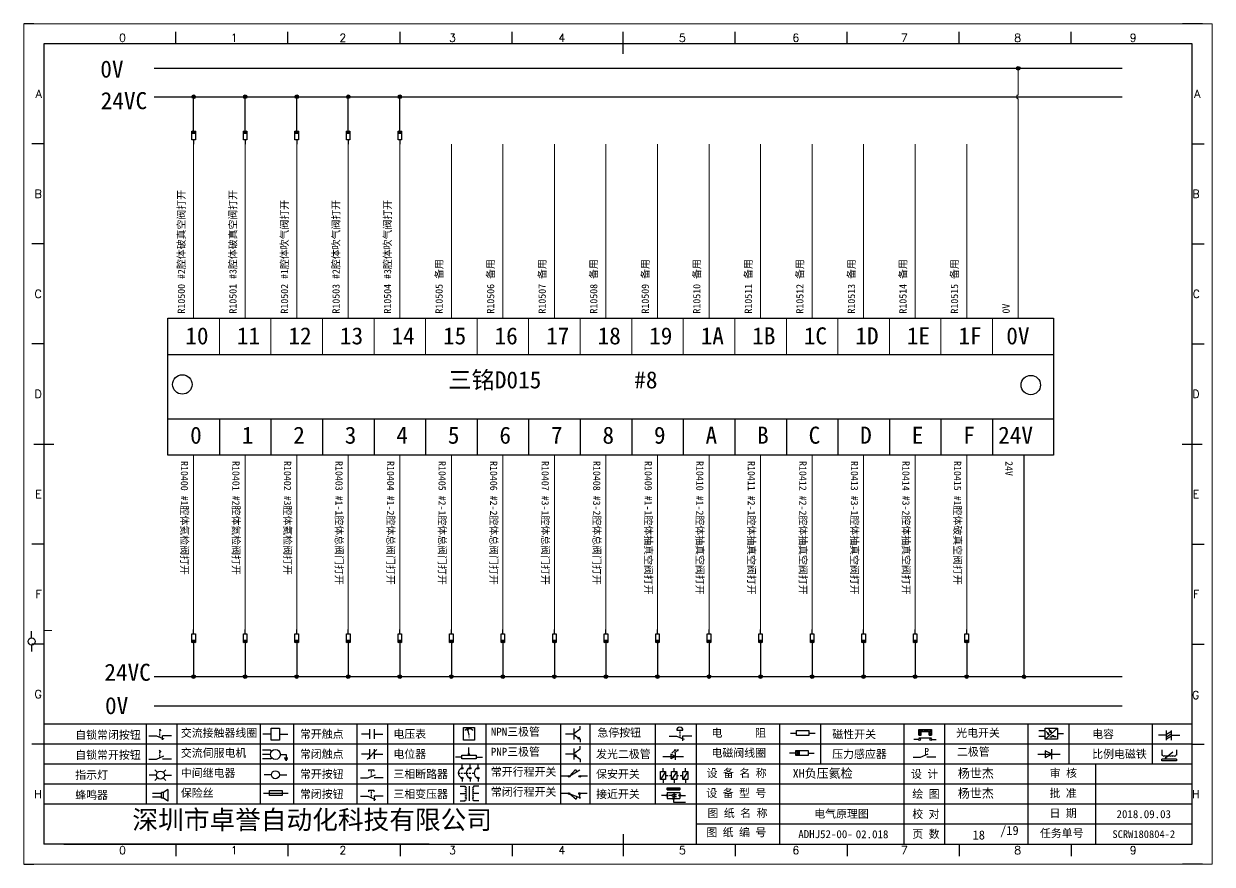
# Model space of a CAD drawing. Header units: millimetres. Extents: x 17734 to 28845, y 9358 to 11073.
# Drawn here: x 23709.2 to 24036.6, y 9420.4 to 9652 of the extents above; entities that cross this region are included whole.
import ezdxf
from ezdxf.enums import TextEntityAlignment as Align

# ---------------------------------------------------------------- set-up
doc = ezdxf.new("R2010")
doc.units = ezdxf.units.MM
doc.layers.add('AE_BOR', color=1, linetype='Continuous')
doc.styles.get("Standard").update_dxf_attribs({"font": ''})
doc.styles.add('WD', font='romans.shx', dxfattribs={"bigfont": 'gbcbig.shx'})
doc.styles.add('汉字', font='')
doc.styles.get('Standard').set_extended_font_data('SimSun')
doc.styles.get('汉字').set_extended_font_data('新宋体')

# ---------------------------------------------------------------- blocks, each defined once
blk = doc.blocks.new('磁性开关')
at = {"linetype": 'ByBlock'}
h = blk.add_hatch(dxfattribs=at)
h.set_pattern_fill('ANSI31', color=256, scale=0.1, style=0)
h.paths.add_polyline_path([(-1910.88, -776.69), (-1910.88, -775.29), (-1907.69, -775.29), (-1907.69, -776.69), (-1908.31, -776.69), (-1908.31, -775.79), (-1910.25, -775.79), (-1910.25, -776.69)])
for p, q in [((-1910.91, -777.81), (-1912.09, -777.81)), ((-1910.88, -776.69), (-1910.88, -775.29)), ((-1910.88, -775.29), (-1907.69, -775.29)), ((-1910.88, -776.69), (-1910.25, -776.69)), ((-1910.88, -777.39), (-1907.69, -777.39)), ((-1910.25, -776.69), (-1910.25, -775.79)), ((-1910.25, -775.79), (-1908.31, -775.79)), ((-1908.31, -776.69), (-1908.31, -775.79)), ((-1908.31, -776.69), (-1907.69, -776.69)), ((-1907.69, -775.29), (-1907.69, -776.69)), ((-1907.66, -777.81), (-1906.48, -777.81))]:
    blk.add_line(p, q, dxfattribs=at)
for centre in [(-1910.68, -777.81), (-1907.88, -777.81)]:
    blk.add_circle(centre, 0.225, dxfattribs=at)
blk = doc.blocks.new('*U8')
at = {"linetype": 'ByBlock'}
for p, q in [((-1909.23, -780.45), (-1909.23, -780.67)), ((-1909.23, -780.45), (-1908.92, -780.84)), ((-1909.23, -780.84), (-1909.23, -781.05)), ((-1911.92, -782.07), (-1910.06, -782.07)), ((-1910.06, -782.07), (-1908.18, -782.88)), ((-1909.23, -781.23), (-1909.23, -781.44)), ((-1909.23, -781.61), (-1909.23, -781.83)), ((-1909.23, -782), (-1909.23, -782.21)), ((-1909.23, -782.38), (-1909.23, -782.43)), ((-1908.52, -783.07), (-1908.52, -782.07)), ((-1906.25, -782.07), (-1908.52, -782.07))]:
    blk.add_line(p, q, dxfattribs=at)
blk = doc.blocks.new('*U11')
at = {"linetype": 'ByBlock'}
for p, q in [((-1911.92, -792.89), (-1910.06, -792.89)), ((-1910.06, -792.89), (-1908.18, -792.08)), ((-1908.88, -791.17), (-1909.23, -790.71)), ((-1909.23, -790.71), (-1909.23, -790.92)), ((-1909.23, -791.09), (-1909.23, -791.31)), ((-1909.23, -791.48), (-1909.23, -791.69)), ((-1909.23, -791.86), (-1909.23, -792.08)), ((-1909.23, -792.25), (-1909.23, -792.47)), ((-1906.25, -792.89), (-1908.52, -792.89))]:
    blk.add_line(p, q, dxfattribs=at)
blk = doc.blocks.new('蜂鸣器')
at = {"linetype": 'ByBlock'}
for p, q in [((-1907.17, -795.53), (-1908.25, -796.26)), ((-1907.17, -795.53), (-1907.17, -798.41)), ((-1908.8, -796.48), (-1911.01, -796.48)), ((-1908.8, -797.46), (-1911.01, -797.46)), ((-1908.25, -796.26), (-1908.8, -796.26)), ((-1908.8, -797.68), (-1908.8, -796.26)), ((-1908.25, -797.68), (-1908.8, -797.68)), ((-1908.25, -797.68), (-1908.25, -796.26)), ((-1907.17, -798.41), (-1908.25, -797.68))]:
    blk.add_line(p, q, dxfattribs=at)
blk = doc.blocks.new('指示灯')
at = {"linetype": 'ByBlock'}
for p, q in [((-1854.25, -776.92), (-1856.06, -776.92)), ((-1854.62, -775.59), (-1853.97, -776.23)), ((-1854.62, -778.25), (-1853.97, -777.61)), ((-1851.9, -775.59), (-1852.54, -776.23)), ((-1851.9, -778.25), (-1852.54, -777.61)), ((-1852.26, -776.92), (-1850.45, -776.92))]:
    blk.add_line(p, q, dxfattribs=at)
blk.add_circle((-1853.26, -776.92), 0.992, dxfattribs=at)
blk = doc.blocks.new('光电开关')
at = {"linetype": 'ByBlock'}
h = blk.add_hatch(dxfattribs=at)
h.set_pattern_fill('ANSI31', color=256, scale=0.01, style=0)
h.set_pattern_definition([(45, (0.172267, 0), (-0.0224506403, 0.0224506403), [])])
h.paths.add_polyline_path([(-1882.44, -776.34), (-1882.5, -775.91), (-1882.68, -776.07)])
h.paths.add_polyline_path([(-1882.86, -776.23), (-1882.44, -776.34), (-1882.68, -776.07)])
h.paths.add_polyline_path([(-1883.05, -776.88), (-1883.11, -776.45), (-1883.29, -776.61)])
h.paths.add_polyline_path([(-1883.47, -776.77), (-1883.05, -776.88), (-1883.29, -776.61)])
for p, q in [((-1884.01, -775.96), (-1885.56, -775.96)), ((-1884.01, -777.39), (-1885.56, -777.39)), ((-1880.91, -775.3), (-1884.01, -778.05)), ((-1883.75, -776.09), (-1883.05, -776.88)), ((-1883.11, -776.45), (-1883.47, -776.77)), ((-1883.05, -776.88), (-1883.47, -776.77)), ((-1883.14, -775.55), (-1882.44, -776.34)), ((-1883.05, -776.88), (-1883.11, -776.45)), ((-1882.5, -775.91), (-1882.86, -776.23)), ((-1882.44, -776.34), (-1882.86, -776.23)), ((-1882.78, -777.47), (-1882.23, -777.47)), ((-1882.44, -776.34), (-1882.5, -775.91)), ((-1882.23, -777.47), (-1882.23, -777.14)), ((-1882.23, -777.14), (-1881.78, -777.14)), ((-1881.78, -777.47), (-1881.78, -777.14)), ((-1881.23, -777.47), (-1881.78, -777.47)), ((-1879.37, -776.67), (-1880.91, -776.67))]:
    blk.add_line(p, q, dxfattribs=at)
blk.add_lwpolyline([(-1884.01, -775.3), (-1880.91, -775.3), (-1880.91, -778.05), (-1884.01, -778.05)], close=True, dxfattribs=at)
blk = doc.blocks.new('交流接触器线圈')
at = {"linetype": 'ByBlock'}
for p, q in [((-1880.82, -781.77), (-1882.87, -781.77)), ((-1878.72, -781.77), (-1876.67, -781.77))]:
    blk.add_line(p, q, dxfattribs=at)
blk.add_lwpolyline([(-1880.82, -780.28), (-1878.72, -780.28), (-1878.72, -783.26), (-1880.82, -783.26)], close=True, dxfattribs=at)
blk = doc.blocks.new('交流伺服电机')
at = {"linetype": 'ByBlock'}
for p, q in [((-1880.97, -785.75), (-1882.94, -785.75)), ((-1880.97, -786.85), (-1882.94, -786.85)), ((-1880.97, -785.75), (-1880.65, -786.03)), ((-1878.49, -786.85), (-1877.07, -786.85)), ((-1877.07, -786.85), (-1877.07, -787.72)), ((-1880.97, -787.94), (-1882.94, -787.94)), ((-1880.97, -787.94), (-1880.65, -787.67)), ((-1877.54, -787.72), (-1876.59, -787.72)), ((-1877.38, -788.01), (-1876.75, -788.01)), ((-1877.23, -788.29), (-1876.9, -788.29))]:
    blk.add_line(p, q, dxfattribs=at)
blk.add_circle((-1879.73, -786.85), 1.24, dxfattribs=at)
blk = doc.blocks.new('中间继电器')
at = {"linetype": 'ByBlock'}
for p, q in [((-1880.72, -791.92), (-1882.54, -791.92)), ((-1878.74, -791.92), (-1876.92, -791.92))]:
    blk.add_line(p, q, dxfattribs=at)
blk.add_circle((-1879.73, -791.92), 0.992, dxfattribs=at)
blk = doc.blocks.new('保险丝')
at = {"linetype": 'ByBlock'}
blk.add_line((-1882.72, -796.49), (-1876.55, -796.49), dxfattribs=at)
blk.add_lwpolyline([(-1881.2, -795.86), (-1878.06, -795.86), (-1878.06, -797.12), (-1881.2, -797.12)], close=True, dxfattribs=at)
blk = doc.blocks.new('常开按钮')
at = {"linetype": 'ByBlock'}
for p, q in [((-1910.06, -787.73), (-1908.18, -786.93)), ((-1909.9, -785.68), (-1908.56, -785.68)), ((-1909.9, -785.68), (-1909.9, -786.07)), ((-1909.23, -785.68), (-1909.23, -785.89)), ((-1909.23, -786.06), (-1909.23, -786.28)), ((-1909.23, -786.45), (-1909.23, -786.67)), ((-1909.23, -786.84), (-1909.23, -787.05)), ((-1908.56, -785.68), (-1908.56, -786.07)), ((-1911.92, -787.73), (-1910.06, -787.73)), ((-1909.23, -787.22), (-1909.23, -787.38)), ((-1906.25, -787.73), (-1908.52, -787.73))]:
    blk.add_line(p, q, dxfattribs=at)
blk = doc.blocks.new('常开触点')
at = {"linetype": 'ByBlock'}
for p, q in [((-1853.82, -782.99), (-1853.82, -780.56)), ((-1852.6, -782.99), (-1852.6, -780.56)), ((-1853.82, -781.77), (-1855.88, -781.77)), ((-1852.6, -781.77), (-1850.55, -781.77))]:
    blk.add_line(p, q, dxfattribs=at)
blk = doc.blocks.new('常闭触点')
at = {"linetype": 'ByBlock'}
for p, q in [((-1853.82, -786.77), (-1855.88, -786.77)), ((-1852.01, -785.66), (-1854.43, -788.1)), ((-1853.82, -787.99), (-1853.82, -785.56)), ((-1852.6, -787.99), (-1852.6, -785.56)), ((-1852.6, -786.77), (-1850.55, -786.77))]:
    blk.add_line(p, q, dxfattribs=at)
blk = doc.blocks.new('常闭按钮')
at = {"linetype": 'ByBlock'}
for p, q in [((-1856.13, -792.28), (-1854.28, -792.28)), ((-1854.28, -792.28), (-1852.4, -793.09)), ((-1854.11, -790.83), (-1852.77, -790.83)), ((-1854.11, -790.83), (-1854.11, -791.22)), ((-1853.44, -790.83), (-1853.44, -791.04)), ((-1853.44, -791.21), (-1853.44, -791.43)), ((-1853.44, -791.6), (-1853.44, -791.82)), ((-1853.44, -791.99), (-1853.44, -792.2)), ((-1853.44, -792.37), (-1853.44, -792.53)), ((-1852.77, -790.83), (-1852.77, -791.22)), ((-1850.47, -792.28), (-1852.73, -792.28)), ((-1852.73, -792.28), (-1852.73, -793.43))]:
    blk.add_line(p, q, dxfattribs=at)
blk = doc.blocks.new('电磁阀线圈')
at = {"linetype": 'ByBlock'}
for p, q in [((-1854.61, -795.92), (-1853.75, -797.16)), ((-1853.75, -795.92), (-1854.61, -797.16)), ((-1853.75, -795.92), (-1853.75, -797.16)), ((-1854.61, -796.54), (-1856.17, -796.54)), ((-1851.53, -796.54), (-1849.97, -796.54))]:
    blk.add_line(p, q, dxfattribs=at)
blk.add_lwpolyline([(-1854.61, -795.92), (-1851.53, -795.92), (-1851.53, -797.16), (-1854.61, -797.16)], close=True, dxfattribs=at)
blk = doc.blocks.new('电压表')
at = {"linetype": 'ByBlock'}
for p, q in [((-1814.84, -780.75), (-1814.91, -781.13)), ((-1814.6, -781.05), (-1814.91, -781.13)), ((-1814.84, -780.75), (-1814.46, -782.26)), ((-1814.84, -780.75), (-1814.6, -781.05))]:
    blk.add_line(p, q, dxfattribs=at)
blk.add_lwpolyline([(-1815.84, -780.34), (-1813.07, -780.34), (-1813.07, -783.49), (-1815.84, -783.49)], close=True, dxfattribs=at)
blk.add_arc((-1814.46, -782.26), 1.56, 46.8313, 133.1687, dxfattribs=at)
at = {"linetype": 'ByBlock', "insert": (-1814.7, -782.39), "char_height": 0.75, "width": 0.6768, "attachment_point": 1}
blk.add_mtext('V', dxfattribs=at)
blk = doc.blocks.new('电位器')
at = {"linetype": 'ByBlock'}
for p, q in [((-1814.45, -787.3), (-1814.62, -786.96)), ((-1814.62, -786.96), (-1814.27, -786.96)), ((-1814.45, -787.3), (-1814.45, -785.39)), ((-1814.45, -787.3), (-1814.27, -786.96)), ((-1816.21, -787.75), (-1817.79, -787.75)), ((-1812.68, -787.75), (-1811.1, -787.75))]:
    blk.add_line(p, q, dxfattribs=at)
blk.add_lwpolyline([(-1816.21, -787.3), (-1812.68, -787.3), (-1812.68, -788.2), (-1816.21, -788.2)], close=True, dxfattribs=at)
blk = doc.blocks.new('三相断路器')
at = {"linetype": 'ByBlock'}
for p, q in [((-1816.17, -790.33), (-1816.17, -789.7)), ((-1814.17, -790.33), (-1814.17, -789.7)), ((-1812.18, -790.33), (-1812.18, -789.7)), ((-1817.14, -791.74), (-1816.72, -791.74)), ((-1816.45, -791.74), (-1816.03, -791.74)), ((-1815.76, -791.74), (-1815.34, -791.74)), ((-1815.07, -791.74), (-1814.65, -791.74)), ((-1814.38, -791.74), (-1813.96, -791.74)), ((-1813.69, -791.74), (-1813.27, -791.74)), ((-1816.17, -793.19), (-1816.17, -793.83)), ((-1814.17, -793.19), (-1814.17, -793.83)), ((-1812.18, -793.19), (-1812.18, -793.83))]:
    blk.add_line(p, q, dxfattribs=at)
for centre in [(-1816.17, -790.55), (-1816.17, -792.98), (-1814.17, -790.55), (-1814.17, -792.98), (-1812.18, -790.55), (-1812.18, -792.98)]:
    blk.add_circle(centre, 0.219, dxfattribs=at)
for centre in [(-1815.81, -791.74), (-1813.82, -791.74), (-1811.83, -791.74)]:
    blk.add_arc(centre, 1.32, 115.5791, 244.4209, dxfattribs=at)
blk = doc.blocks.new('三相变压器')
at = {"linetype": 'ByBlock'}
for p, q in [((-1816.69, -795.03), (-1815.37, -795.03)), ((-1815.37, -795.03), (-1815.37, -795.24)), ((-1814.34, -798.7), (-1814.34, -795.04)), ((-1812, -795.03), (-1813.32, -795.03)), ((-1813.32, -795.03), (-1813.32, -795.24)), ((-1816.69, -796.87), (-1815.37, -796.87)), ((-1816.69, -798.71), (-1815.37, -798.71)), ((-1815.37, -798.71), (-1815.37, -798.5)), ((-1812, -796.87), (-1813.32, -796.87)), ((-1813.32, -798.71), (-1813.32, -798.5)), ((-1812, -798.71), (-1813.32, -798.71))]:
    blk.add_line(p, q, dxfattribs=at)
for centre, start, end in [((-1815.37, -795.51), 270, 90), ((-1815.37, -796.06), 270, 90), ((-1813.32, -795.51), 90, 270), ((-1813.32, -796.06), 90, 270), ((-1815.37, -796.6), 270, 90), ((-1815.37, -797.14), 270, 90), ((-1815.37, -797.68), 270, 90), ((-1815.37, -798.23), 270, 90), ((-1813.32, -796.6), 90, 270), ((-1813.32, -797.14), 90, 270), ((-1813.32, -797.68), 90, 270), ((-1813.32, -798.23), 90, 270)]:
    blk.add_arc(centre, 0.271, start, end, dxfattribs=at)
blk = doc.blocks.new('压力感应器')
at = {"linetype": 'ByBlock'}
for p, q in [((-1817.44, -777.73), (-1815.59, -777.73)), ((-1815.59, -777.73), (-1813.71, -776.93)), ((-1811.78, -777.73), (-1814.05, -777.73))]:
    blk.add_line(p, q, dxfattribs=at)
at = {"linetype": 'ByBlock', "insert": (-1814.65, -775.48), "char_height": 1.68, "width": 1.2242, "attachment_point": 1}
blk.add_mtext('{\\fNSimSun|b0|i0|c134|p49;P}', dxfattribs=at)
blk = doc.blocks.new('二极管')
at = {"linetype": 'ByBlock'}
for p, q in [((-1787.52, -776.77), (-1781.92, -776.77)), ((-1783.97, -776.77), (-1785.69, -775.9)), ((-1785.69, -775.9), (-1785.69, -777.65)), ((-1783.97, -776.77), (-1785.69, -777.65)), ((-1783.97, -777.99), (-1783.97, -775.56))]:
    blk.add_line(p, q, dxfattribs=at)
blk = doc.blocks.new('NPN三极管')
at = {"linetype": 'ByBlock'}
for p, q in [((-1785.73, -780.61), (-1785.73, -783.32)), ((-1785.73, -781.82), (-1784.15, -780.66)), ((-1784.15, -780.66), (-1784.15, -779.98)), ((-1785.73, -781.97), (-1787.81, -781.97)), ((-1785.73, -782.11), (-1784.15, -783.27)), ((-1784.41, -782.73), (-1784.74, -783.18)), ((-1784.15, -783.27), (-1784.74, -783.18)), ((-1784.15, -783.27), (-1784.41, -782.73)), ((-1784.15, -783.27), (-1784.15, -783.96))]:
    blk.add_line(p, q, dxfattribs=at)
blk = doc.blocks.new('PNP三极管')
at = {"linetype": 'ByBlock'}
for p, q in [((-1784.9, -786.74), (-1786.98, -786.74)), ((-1784.9, -785.38), (-1784.9, -788.09)), ((-1784.9, -786.59), (-1783.32, -785.43)), ((-1784.9, -786.88), (-1783.32, -788.04)), ((-1784.9, -786.88), (-1784.31, -786.97)), ((-1784.9, -786.88), (-1784.64, -787.42)), ((-1784.31, -786.97), (-1784.64, -787.42)), ((-1783.32, -785.43), (-1783.32, -784.75)), ((-1783.32, -788.04), (-1783.32, -788.73))]:
    blk.add_line(p, q, dxfattribs=at)
blk = doc.blocks.new('常开行程开关')
at = {"linetype": 'ByBlock'}
for p, q in [((-1786.29, -792.3), (-1788.01, -792.3)), ((-1785.89, -792.17), (-1784.52, -790.62)), ((-1785.89, -792.17), (-1783.43, -790.72)), ((-1784.52, -790.62), (-1784.19, -791.17)), ((-1781.48, -792.3), (-1783.21, -792.3))]:
    blk.add_line(p, q, dxfattribs=at)
for centre in [(-1786.07, -792.3), (-1783.42, -792.3)]:
    blk.add_circle(centre, 0.219, dxfattribs=at)
blk = doc.blocks.new('常闭行程开关')
at = {"linetype": 'ByBlock'}
for p, q in [((-1786.34, -796.62), (-1788.07, -796.62)), ((-1785.93, -796.72), (-1783.25, -797.7)), ((-1785.93, -796.72), (-1784.3, -798)), ((-1784.3, -798), (-1784.08, -797.4)), ((-1783.48, -796.84), (-1783.48, -797.85)), ((-1781.54, -796.62), (-1783.26, -796.62))]:
    blk.add_line(p, q, dxfattribs=at)
for centre in [(-1786.12, -796.62), (-1783.48, -796.62)]:
    blk.add_circle(centre, 0.219, dxfattribs=at)
blk = doc.blocks.new('电容')
at = {"linetype": 'ByBlock'}
for p, q in [((-1756.08, -782.99), (-1756.08, -780.56)), ((-1754.86, -780.79), (-1756.08, -781.55)), ((-1754.86, -782.99), (-1754.86, -780.56)), ((-1756.08, -781.77), (-1758.13, -781.77)), ((-1754.86, -781.44), (-1756.08, -782.2)), ((-1754.86, -781.99), (-1756.08, -782.75)), ((-1754.86, -781.77), (-1752.81, -781.77))]:
    blk.add_line(p, q, dxfattribs=at)
blk = doc.blocks.new('发光二极管')
at = {"linetype": 'ByBlock'}
for p, q in [((-1758.01, -786.77), (-1752.89, -786.77)), ((-1754.84, -786.77), (-1756.04, -786.16)), ((-1756.04, -786.16), (-1756.04, -787.39)), ((-1754.84, -786.77), (-1756.04, -787.39)), ((-1755.78, -785.92), (-1754.89, -785.14)), ((-1754.89, -785.14), (-1755.2, -785.22)), ((-1755.2, -785.22), (-1755.01, -785.43)), ((-1755.08, -785.92), (-1754.18, -785.14)), ((-1754.89, -785.14), (-1755.01, -785.43)), ((-1754.84, -787.63), (-1754.84, -785.92)), ((-1754.18, -785.14), (-1754.49, -785.22)), ((-1754.49, -785.22), (-1754.31, -785.43)), ((-1754.18, -785.14), (-1754.31, -785.43))]:
    blk.add_line(p, q, dxfattribs=at)
blk = doc.blocks.new('比例电磁阀')
at = {"linetype": 'ByBlock'}
for p, q in [((-1757.26, -775.38), (-1757.26, -776.71)), ((-1757.26, -776.71), (-1757.05, -776.71)), ((-1753.6, -777.73), (-1757.25, -777.73)), ((-1757.25, -778.13), (-1757.25, -777.73)), ((-1753.6, -778.13), (-1757.25, -778.13)), ((-1754.5, -775.98), (-1756.35, -777.44)), ((-1756.35, -777.44), (-1756.25, -777.25)), ((-1756.35, -777.44), (-1756.15, -777.38)), ((-1756.15, -777.38), (-1756.25, -777.25)), ((-1753.58, -776.71), (-1753.8, -776.71)), ((-1753.6, -777.73), (-1753.6, -778.13)), ((-1753.58, -775.38), (-1753.58, -776.71))]:
    blk.add_line(p, q, dxfattribs=at)
for centre in [(-1756.78, -776.71), (-1756.24, -776.71), (-1755.7, -776.71), (-1755.15, -776.71), (-1754.61, -776.71), (-1754.07, -776.71)]:
    blk.add_arc(centre, 0.271, 180, 0, dxfattribs=at)
blk = doc.blocks.new('保安开关')
at = {"linetype": 'ByBlock'}
for p, q in [((-1757.96, -790.79), (-1757.96, -789.97)), ((-1755.17, -790.79), (-1755.17, -789.97)), ((-1752.39, -790.79), (-1752.39, -789.97)), ((-1757.33, -790.79), (-1758.6, -792.81)), ((-1757.96, -792.81), (-1757.96, -793.62)), ((-1757.33, -791.8), (-1756.72, -791.8)), ((-1756.35, -791.8), (-1755.89, -791.8)), ((-1754.54, -790.79), (-1755.81, -792.81)), ((-1755.17, -792.81), (-1755.17, -793.62)), ((-1754.52, -791.8), (-1754.06, -791.8)), ((-1753.69, -791.8), (-1753.08, -791.8)), ((-1751.75, -790.79), (-1753.02, -792.81)), ((-1752.39, -792.81), (-1752.39, -793.62))]:
    blk.add_line(p, q, dxfattribs=at)
for points in [[(-1758.6, -790.79), (-1757.33, -790.79), (-1757.33, -792.81), (-1758.6, -792.81)], [(-1755.81, -790.79), (-1754.54, -790.79), (-1754.54, -792.81), (-1755.81, -792.81)], [(-1753.02, -790.79), (-1751.75, -790.79), (-1751.75, -792.81), (-1753.02, -792.81)]]:
    blk.add_lwpolyline(points, close=True, dxfattribs=at)
blk = doc.blocks.new('接近开关')
at = {"linetype": 'ByBlock'}
h = blk.add_hatch(dxfattribs=at)
h.set_pattern_fill('ANSI31', color=256, scale=0.01, style=0)
h.set_pattern_definition([(45, (-89.131516, -30.795668), (-0.0224506403, 0.0224506403), [])])
h.paths.add_polyline_path([(-1516.96, -1123.35), (-1516.96, -1122.85), (-1513.76, -1122.85), (-1513.76, -1123.35)])
for p, q in [((-1517.18, -1124.71), (-1518.36, -1124.71)), ((-1516.96, -1123.35), (-1516.96, -1122.85)), ((-1516.96, -1122.85), (-1513.76, -1122.85)), ((-1516.96, -1123.35), (-1513.76, -1123.35)), ((-1516.96, -1123.95), (-1513.76, -1123.95)), ((-1516.96, -1123.95), (-1516.96, -1125.47)), ((-1516.96, -1125.47), (-1513.76, -1125.47)), ((-1515.91, -1124.71), (-1516.45, -1124.71)), ((-1515.11, -1124.31), (-1515.91, -1124.71)), ((-1515.11, -1125.11), (-1515.91, -1124.71)), ((-1515.33, -1124.53), (-1515.17, -1124.53)), ((-1515.33, -1124.88), (-1515.17, -1124.88)), ((-1515.25, -1124.45), (-1515.25, -1124.61)), ((-1515.11, -1124.31), (-1515.11, -1125.11)), ((-1515.11, -1124.48), (-1514.58, -1124.48)), ((-1515.11, -1124.94), (-1514.58, -1124.94)), ((-1513.76, -1122.85), (-1513.76, -1123.35)), ((-1513.76, -1123.95), (-1513.76, -1125.47)), ((-1513.54, -1124.71), (-1512.36, -1124.71)), ((-1515.36, -1125.69), (-1515.36, -1126.36)), ((-1515.36, -1126.36), (-1512.36, -1126.36))]:
    blk.add_line(p, q, dxfattribs=at)
for centre in [(-1516.96, -1124.71), (-1515.36, -1125.47), (-1513.76, -1124.71)]:
    blk.add_circle(centre, 0.225, dxfattribs=at)
blk = doc.blocks.new('电阻')
at = {"linetype": 'ByBlock'}
for p, q in [((-3.09, 0), (-1.57, 0)), ((1.57, 0), (3.09, 0))]:
    blk.add_line(p, q, dxfattribs=at)
blk.add_lwpolyline([(-1.57, 0.63), (1.57, 0.63), (1.57, -0.63), (-1.57, -0.63)], close=True, dxfattribs=at)
blk = doc.blocks.new('急停按钮')
at = {"linetype": 'ByBlock'}
for p, q in [((-1.86, 0), (0, 0)), ((0, 0), (1.88, -0.81)), ((0.06, 1.45), (1.61, 1.45)), ((0.83, 1.45), (0.83, 1.24)), ((0.83, 1.07), (0.83, 0.85)), ((0.83, 0.68), (0.83, 0.47)), ((0.83, 0.29), (0.83, 0.08)), ((3.81, 0), (1.54, 0)), ((1.54, 0), (1.54, -1.15)), ((0.83, -0.09), (0.83, -0.24))]:
    blk.add_line(p, q, dxfattribs=at)
blk.add_arc((0.83, 1.45), 0.774, 0, 180)
blk = doc.blocks.new('电控横A4')
for p, q in [((292, -5), (5, -5)), ((5, -5), (5, -205)), ((292, -205), (292, -5)), ((10.03, -205), (289.53, -205)), ((130.8, -205), (190.75, -205)), ((190.75, -205), (259.54, -205))]:
    blk.add_line(p, q)
at = {"lineweight": 9, "ltscale": 0.1}
for p, q in [((5, -151.57), (7, -151.57)), ((101.34, -205), (130.8, -205)), ((129.44, -205), (129.44, -205)), ((129.44, -205), (129.44, -205)), ((129.44, -205), (129.44, -205)), ((129.44, -205), (129.44, -205))]:
    blk.add_line(p, q, dxfattribs=at)
at = {"linetype": 'ByBlock'}
for p, q in [((292, -175), (5, -175)), ((292, -180), (5, -180)), ((292, -185), (5, -185)), ((292, -190), (5, -190)), ((292, -195), (5, -195)), ((292, -200), (168.03, -200))]:
    blk.add_line(p, q, dxfattribs=at)
at = {"color": 0, "lineweight": -2}
for p, q in [((30.58, -175), (30.58, -195)), ((38.26, -175), (38.26, -195)), ((59.05, -175), (59.05, -195)), ((67.4, -175), (67.4, -195)), ((83.26, -175), (83.26, -195)), ((90.91, -175), (90.91, -195)), ((107.4, -175), (107.4, -195)), ((115.5, -175), (115.5, -195)), ((134.12, -175), (134.12, -195)), ((141.48, -175), (141.48, -195)), ((157.79, -175), (157.79, -195)), ((168.03, -175), (168.03, -204.92)), ((188.84, -175), (188.84, -185)), ((199.08, -175), (199.08, -185)), ((219.89, -175), (219.89, -185)), ((230.12, -175), (230.12, -185)), ((250.93, -175), (250.93, -185)), ((261.17, -175), (261.17, -185)), ((281.98, -175), (281.98, -185)), ((188.84, -185), (188.84, -204.92)), ((219.89, -185), (219.89, -205)), ((230.12, -185), (230.12, -205)), ((250.93, -185), (250.93, -205)), ((267.79, -185), (267.79, -205))]:
    blk.add_line(p, q, dxfattribs=at)
at = {"color": 0, "ltscale": 2}
for p, q in [((292, -205), (292, -183.55)), ((101.34, -205), (5, -205)), ((259.54, -205), (289.53, -205)), ((259.54, -205), (292, -205))]:
    blk.add_line(p, q, dxfattribs=at)
at = {"layer": 'AE_BOR', "lineweight": 30}
for p, q in [((2.53, 0), (0, 0)), ((294.53, 0), (289.53, 0)), ((0, -210), (2.53, -210)), ((294.53, -210), (289.53, -210))]:
    blk.add_line(p, q, dxfattribs=at)
at = {"layer": 'AE_BOR', "color": 1, "lineweight": 15}
for p, q in [((0, 0), (297, 0)), ((0, -210), (0, 0)), ((297, 0), (297, -210)), ((297, -210), (0, -210))]:
    blk.add_line(p, q, dxfattribs=at)
at = {"layer": 'AE_BOR'}
for p, q in [((38.03, -5), (38.03, -2)), ((66.03, -5), (66.03, -2)), ((94.03, -5), (94.03, -2)), ((122.03, -5), (122.03, -2)), ((149.78, -5), (149.78, -2)), ((177.78, -5), (177.78, -2)), ((205.78, -5), (205.78, -2)), ((233.78, -5), (233.78, -2)), ((261.78, -5), (261.78, -2)), ((5, -30), (2, -30)), ((292, -30), (295, -30)), ((5, -55), (2, -55)), ((292, -55), (295, -55)), ((5, -80), (2, -80)), ((292, -80), (295, -80)), ((5, -130), (2, -130)), ((292, -130), (295, -130)), ((5, -155), (2, -155)), ((292, -155), (295, -155)), ((5, -180), (2, -180)), ((292, -180), (295, -180)), ((38.03, -205), (38.03, -208)), ((66.03, -205), (66.03, -208)), ((94.03, -205), (94.03, -208)), ((122.03, -205), (122.03, -208)), ((149.78, -205), (149.78, -208)), ((177.78, -205), (177.78, -208)), ((205.78, -205), (205.78, -208)), ((233.78, -205), (233.78, -208)), ((261.78, -205), (261.78, -208))]:
    blk.add_line(p, q, dxfattribs=at)
at = {"layer": 'AE_BOR', "color": 2, "lineweight": 30}
for p, q in [((149.78, -7.5), (149.78, -2.5)), ((2.5, -105), (7.5, -105)), ((289.5, -105), (294.5, -105)), ((149.78, -202.5), (149.78, -207.5)), ((149.78, -205), (149.78, -207.5))]:
    blk.add_line(p, q, dxfattribs=at)
at = {"linetype": 'ByBlock'}
for name, p in [('*U8', (1943.19, 604.18)), ('交流接触器线圈', (1942.62, 604.27)), ('常开触点', (1940.27, 604.3)), ('电压表', (1925.71, 604.52)), ('NPN三极管', (1923.2, 604.5)), ('磁性开关', (2134.53, 598.96)), ('光电开关', (2139.22, 599.27)), ('电容', (2041.69, 603.98)), ('电位器', (1925.71, 604.52)), ('PNP三极管', (1922.37, 604.27)), ('压力感应器', (2039.72, 594.52)), ('*U11', (1943.19, 609.18)), ('交流伺服电机', (1942.62, 604.27)), ('常闭触点', (1940.27, 604.3)), ('发光二极管', (1917.72, 603.69)), ('电磁阀线圈', (2047.53, 614.3)), ('二极管', (2040.91, 594.27)), ('比例电磁阀', (2041.69, 593.98)), ('指示灯', (1887.41, 589.18)), ('中间继电器', (1942.62, 604.27)), ('常开按钮', (1996.06, 599.3)), ('三相断路器', (1925.71, 604.52)), ('常开行程开关', (1922.37, 604.27)), ('保安开关', (1917.72, 603.98)), ('蜂鸣器', (1943.19, 604.18)), ('保险丝', (1942.62, 604.27)), ('常闭按钮', (1940.27, 599.3)), ('三相变压器', (1925.71, 604.52)), ('常闭行程开关', (1922.37, 604.27)), ('接近开关', (1677.72, 931.9))]:
    blk.add_blockref(name, p, dxfattribs=at)
for name, p in [('急停按钮', (163.12, -177.98)), ('电阻', (194.66, -177.22))]:
    blk.add_blockref(name, p)
at = {"char_height": 2, "attachment_point": 1, "style": '汉字'}
for s, insert in [('{\\fKaiTi_GB2312|b0|i0|c134|p49;自锁常闭按钮}', (12.86, -176.69)), ('{\\fKaiTi_GB2312|b0|i0|c134|p49;交流接触器线圈}', (39.25, -176.19)), ('{\\fKaiTi_GB2312|b0|i0|c134|p49;常开触点}', (69.01, -176.48)), ('{\\fKaiTi_GB2312|b0|i0|c134|p49;电压表}', (92.37, -176.47)), ('{\\fKaiTi_GB2312|b0|i0|c134|p49;NPN三极管}', (116.73, -175.91)), ('{\\fKaiTi_GB2312|b0|i0|c134|p49;急停按钮}', (143.35, -176.12)), ('{\\fKaiTi_GB2312|b0|i0|c134|p49;电      阻}', (171.86, -176.19)), ('{\\fKaiTi_GB2312|b0|i0|c134|p49;磁性开关}', (202.07, -176.53)), ('{\\fKaiTi_GB2312|b0|i0|c134|p49;光电开关}', (233.02, -176.19)), ('{\\fKaiTi_GB2312|b0|i0|c134|p49;电容}', (267, -176.48)), ('{\\fKaiTi_GB2312|b0|i0|c134|p49;交流伺服电机}', (39.25, -181.19)), ('{\\fKaiTi_GB2312|b0|i0|c134|p49;电位器}', (92.37, -181.47)), ('{\\fKaiTi_GB2312|b0|i0|c134|p49;PNP三极管}', (116.73, -180.91)), ('{\\fKaiTi_GB2312|b0|i0|c134|p49;电磁阀线圈}', (171.86, -181.19)), ('{\\fKaiTi_GB2312|b0|i0|c134|p49;压力感应器}', (202.02, -181.47)), ('{\\fKaiTi_GB2312|b0|i0|c134|p49;二极管}', (233.2, -180.91)), ('{\\fKaiTi_GB2312|b0|i0|c134|p49;自锁常开按钮}', (12.86, -181.69)), ('{\\fKaiTi_GB2312|b0|i0|c134|p49;常闭触点}', (69.01, -181.48)), ('{\\fKaiTi_GB2312|b0|i0|c134|p49;发光二极管}', (143.02, -181.48)), ('{\\fKaiTi_GB2312|b0|i0|c134|p49;比例电磁铁}', (267, -181.48)), ('{\\fKaiTi_GB2312|b0|i0|c134|p49;指示灯}', (12.86, -186.69)), ('{\\fKaiTi_GB2312|b0|i0|c134|p49;中间继电器}', (39.25, -186.19)), ('{\\fKaiTi_GB2312|b0|i0|c134|p49;常开按钮}', (69.01, -186.48)), ('{\\fKaiTi_GB2312|b0|i0|c134|p49;三相断路器}', (92.37, -186.47)), ('{\\fKaiTi_GB2312|b0|i0|c134|p49;常开行程开关}', (116.73, -185.91)), ('{\\fKaiTi_GB2312|b0|i0|c134|p49;保安开关}', (143.02, -186.48)), ('{\\fKaiTi_GB2312|b0|i0|c134|p0;设 备 名 称}', (170.65, -186.24)), ('{\\fKaiTi_GB2312|b0|i0|c134|p0;设 计}', (221.72, -186.46)), ('{\\fKaiTi_GB2312|b0|i0|c134|p0;审 核}', (256.39, -186.25)), ('{\\fKaiTi_GB2312|b0|i0|c134|p49;蜂鸣器}', (12.86, -191.69)), ('{\\fKaiTi_GB2312|b0|i0|c134|p49;保险丝}', (39.25, -191.19)), ('{\\fKaiTi_GB2312|b0|i0|c134|p49;常闭按钮}', (69.01, -191.48)), ('{\\fKaiTi_GB2312|b0|i0|c134|p49;三相变压器}', (92.37, -191.47)), ('{\\fKaiTi_GB2312|b0|i0|c134|p49;常闭行程开关}', (116.73, -190.91)), ('{\\fKaiTi_GB2312|b0|i0|c134|p49;接近开关}', (143.02, -191.48)), ('{\\fKaiTi_GB2312|b0|i0|c134|p0;设 备 型 号}', (170.58, -191.24)), ('{\\fKaiTi_GB2312|b0|i0|c134|p0;绘 图}', (222.05, -191.46)), ('{\\fKaiTi_GB2312|b0|i0|c134|p0;批 准}', (256.32, -191.25)), ('{\\fKaiTi_GB2312|b0|i0|c134|p0;图 纸 名 称}', (170.86, -196.24)), ('{\\fKaiTi_GB2312|b0|i0|c134|p0;日 期}', (256.32, -196.25)), ('{\\fKaiTi_GB2312|b0|i0|c134|p0;校 对}', (222.05, -196.46)), ('{\\fKaiTi_GB2312|b0|i0|c134|p0;图 纸 编 号}', (170.57, -201.03)), ('{\\fKaiTi_GB2312|b0|i0|c134|p0;页 数}', (222.05, -201.46)), ('{\\fKaiTi_GB2312|b0|i0|c134|p0;任务单号}', (253.94, -201.25))]:
    blk.add_mtext(s, dxfattribs=dict(at, insert=insert))
for s, insert, char_height, width, attachment_point in [('{\\fKaiTi_GB2312|b0|i0|c134|p49;XH负压氦检}', (192.15, -186.2), 2.2, 26.5767, 1), ('{\\fKaiTi_GB2312|b0|i0|c134|p49;杨世杰}', (233.43, -186.2), 2.2, 15.3175, 1), ('{\\fKaiTi_GB2312|b0|i0|c134|p49;杨世杰}', (233.43, -191.2), 2.2, 15.3175, 1), ('{\\fKaiTi_GB2312|b0|i0|c134|p49;2018.09.03}', (279.89, -197.5), 2, 24.2172, 5), ('{\\fKaiTi_GB2312|b0|i0|c134|p49;SCRW180804-2}', (279.89, -202.5), 1.92, 24.2172, 5)]:
    blk.add_mtext(s, dxfattribs=dict(insert=insert, char_height=char_height, width=width, attachment_point=attachment_point))
at = {"color": 0, "lineweight": -2}
for s, insert, char_height, width, attachment_point in [('深圳市卓誉自动化科技有限公司', (27.14, -196.53), 4.7064, 96.1138, 1), ('{\\C256;ADHJ52-00-}', (200.36, -202.5), 2, 31.0482, 5)]:
    blk.add_mtext(s, dxfattribs=dict(at, insert=insert, char_height=char_height, width=width, attachment_point=attachment_point))
at = {"color": 0, "linetype": 'ByBlock', "lineweight": -2, "insert": (242.64, -201.84), "char_height": 4.2689, "width": 20.8102, "attachment_point": 5}
blk.add_mtext('  {\\H0.53119x; /19}', dxfattribs=at)
at = {"layer": 'AE_BOR', "style": 'WD'}
for s, p in [('0', (24.67, -4.5)), ('1', (52.6, -4.5)), ('2', (79.75, -4.5)), ('3', (107.15, -4.5)), ('4', (134.45, -4.5)), ('5', (164.59, -4.5)), ('6', (192.94, -4.5)), ('7', (220.04, -4.5)), ('8', (248.37, -4.5)), ('9', (277.23, -4.5)), ('0', (24.67, -207.5)), ('1', (52.6, -207.5)), ('2', (79.75, -207.5)), ('3', (107.15, -207.5)), ('4', (134.45, -207.5)), ('5', (164.59, -207.5)), ('6', (192.94, -207.5)), ('7', (220.04, -207.5)), ('8', (248.37, -207.5)), ('9', (277.23, -207.5))]:
    blk.add_text(s, height=2, dxfattribs=at).set_placement(p, align=Align.CENTER)
for s, p in [('A', (4.5, -17.5)), ('A', (294.03, -17.5)), ('B', (4.5, -42.5)), ('B', (293.84, -42.5)), ('C', (4.5, -67.5)), ('C', (293.93, -67.5)), ('D', (4.5, -92.5)), ('D', (293.84, -92.5)), ('E', (4.5, -117.5)), ('E', (293.74, -117.5)), ('F', (4.5, -142.5)), ('F', (293.74, -142.5)), ('F', (293.74, -142.5)), ('G', (4.5, -167.5)), ('G', (293.74, -167.72)), ('H', (4.5, -192.5)), ('H', (293.84, -192.5))]:
    blk.add_text(s, height=2, dxfattribs=at).set_placement(p, align=Align.MIDDLE_RIGHT)

msp = doc.modelspace()

# ---------------------------------------------------------------- hatches: boundary and pattern name
at = {"lineweight": -2}
h = msp.add_hatch(color=0, dxfattribs=at)
edge = h.paths.add_edge_path()
edge.add_arc((23983.161, 9639.688), 0.5, 0, 360)
h = msp.add_hatch(color=0, dxfattribs=at)
edge = h.paths.add_edge_path()
edge.add_arc((23755.974, 9631.835), 0.5, 180, 540)
h = msp.add_hatch(color=0, dxfattribs=at)
edge = h.paths.add_edge_path()
edge.add_arc((23770.174, 9631.835), 0.5, 180, 540)
h = msp.add_hatch(color=0, dxfattribs=at)
edge = h.paths.add_edge_path()
edge.add_arc((23784.374, 9631.835), 0.5, 180, 540)
h = msp.add_hatch(color=0, dxfattribs=at)
edge = h.paths.add_edge_path()
edge.add_arc((23798.574, 9631.835), 0.5, 180, 540)
h = msp.add_hatch(color=0, dxfattribs=at)
edge = h.paths.add_edge_path()
edge.add_arc((23812.774, 9631.835), 0.5, 180, 540)
h = msp.add_hatch(color=0, dxfattribs=at)
edge = h.paths.add_edge_path()
edge.add_arc((23755.948, 9472.101), 0.5, 0, 360)
h = msp.add_hatch(color=0, dxfattribs=at)
edge = h.paths.add_edge_path()
edge.add_arc((23770.148, 9472.101), 0.5, 0, 360)
h = msp.add_hatch(color=0, dxfattribs=at)
edge = h.paths.add_edge_path()
edge.add_arc((23784.348, 9472.101), 0.5, 0, 360)
h = msp.add_hatch(color=0, dxfattribs=at)
edge = h.paths.add_edge_path()
edge.add_arc((23798.548, 9472.101), 0.5, 0, 360)
h = msp.add_hatch(color=0, dxfattribs=at)
edge = h.paths.add_edge_path()
edge.add_arc((23812.748, 9472.101), 0.5, 0, 360)
h = msp.add_hatch(color=0, dxfattribs=at)
edge = h.paths.add_edge_path()
edge.add_arc((23826.948, 9472.101), 0.5, 0, 360)
h = msp.add_hatch(color=0, dxfattribs=at)
edge = h.paths.add_edge_path()
edge.add_arc((23841.148, 9472.101), 0.5, 0, 360)
h = msp.add_hatch(color=0, dxfattribs=at)
edge = h.paths.add_edge_path()
edge.add_arc((23855.348, 9472.101), 0.5, 0, 360)
h = msp.add_hatch(color=0, dxfattribs=at)
edge = h.paths.add_edge_path()
edge.add_arc((23869.548, 9472.101), 0.5, 0, 360)
h = msp.add_hatch(color=0, dxfattribs=at)
edge = h.paths.add_edge_path()
edge.add_arc((23883.748, 9472.101), 0.5, 0, 360)
h = msp.add_hatch(color=0, dxfattribs=at)
edge = h.paths.add_edge_path()
edge.add_arc((23897.948, 9472.101), 0.5, 0, 360)
h = msp.add_hatch(color=0, dxfattribs=at)
edge = h.paths.add_edge_path()
edge.add_arc((23912.148, 9472.101), 0.5, 0, 360)
h = msp.add_hatch(color=0, dxfattribs=at)
edge = h.paths.add_edge_path()
edge.add_arc((23926.348, 9472.101), 0.5, 0, 360)
h = msp.add_hatch(color=0, dxfattribs=at)
edge = h.paths.add_edge_path()
edge.add_arc((23940.548, 9472.101), 0.5, 0, 360)
h = msp.add_hatch(color=0, dxfattribs=at)
edge = h.paths.add_edge_path()
edge.add_arc((23954.748, 9472.101), 0.5, 0, 360)
h = msp.add_hatch(color=0, dxfattribs=at)
edge = h.paths.add_edge_path()
edge.add_arc((23968.948, 9472.101), 0.5, 0, 360)
h = msp.add_hatch(color=0, dxfattribs=at)
edge = h.paths.add_edge_path()
edge.add_arc((23984.741, 9472.062), 0.5, 0, 360)

# ---------------------------------------------------------------- linework, layer by layer
at = {"color": 0, "lineweight": -2}
for p, q in [((23745.063, 9639.688), (24011.816, 9639.688)), ((23745.063, 9631.816), (24011.816, 9631.816)), ((23748.861, 9560.82), (23992.861, 9560.82)), ((23748.861, 9543.116), (23992.861, 9543.116)), ((23763.061, 9543.116), (23763.061, 9533.116)), ((23777.261, 9543.116), (23777.261, 9533.116)), ((23791.461, 9543.116), (23791.461, 9533.116)), ((23805.661, 9543.116), (23805.661, 9533.116)), ((23819.861, 9543.116), (23819.861, 9533.116)), ((23834.061, 9543.116), (23834.061, 9533.116)), ((23848.261, 9543.116), (23848.261, 9533.116)), ((23862.461, 9543.116), (23862.461, 9533.116)), ((23876.661, 9543.116), (23876.661, 9533.116)), ((23890.861, 9543.116), (23890.861, 9533.116)), ((23905.061, 9543.116), (23905.061, 9533.116)), ((23919.261, 9543.116), (23919.261, 9533.116)), ((23933.461, 9543.116), (23933.461, 9533.116)), ((23947.661, 9543.116), (23947.661, 9533.116)), ((23961.861, 9543.116), (23961.861, 9533.116)), ((23976.061, 9543.116), (23976.061, 9533.116)), ((23984.73, 9533.079), (23984.73, 9472.119)), ((23745.063, 9472.119), (24011.816, 9472.119)), ((23745.063, 9464.069), (24011.816, 9464.069))]:
    msp.add_line(p, q, dxfattribs=at)
at = {"lineweight": 0}
for p, q in [((23983.161, 9632.316), (23983.161, 9639.688)), ((23983.161, 9570.82), (23983.161, 9631.316)), ((23755.961, 9570.82), (23755.961, 9618.82)), ((23770.161, 9570.82), (23770.161, 9618.82)), ((23784.361, 9570.82), (23784.361, 9618.82)), ((23798.561, 9570.82), (23798.561, 9618.82)), ((23812.761, 9570.82), (23812.761, 9618.82)), ((23826.961, 9570.82), (23826.961, 9618.82)), ((23841.161, 9570.82), (23841.161, 9618.82)), ((23855.361, 9570.82), (23855.361, 9618.82)), ((23869.561, 9570.82), (23869.561, 9618.82)), ((23883.761, 9570.82), (23883.761, 9618.82)), ((23897.961, 9570.82), (23897.961, 9618.82)), ((23912.161, 9570.82), (23912.161, 9618.82)), ((23926.361, 9570.82), (23926.361, 9618.82)), ((23940.561, 9570.82), (23940.561, 9618.82)), ((23954.761, 9570.82), (23954.761, 9618.82)), ((23968.961, 9570.82), (23968.961, 9618.82)), ((23748.861, 9570.82), (23748.861, 9570.82)), ((23763.061, 9560.82), (23763.061, 9570.82)), ((23777.261, 9560.82), (23777.261, 9570.82)), ((23791.461, 9560.82), (23791.461, 9570.82)), ((23805.661, 9560.82), (23805.661, 9570.82)), ((23819.861, 9560.82), (23819.861, 9570.82)), ((23834.061, 9560.82), (23834.061, 9570.82)), ((23848.261, 9560.82), (23848.261, 9570.82)), ((23862.461, 9560.82), (23862.461, 9570.82)), ((23876.661, 9560.82), (23876.661, 9570.82)), ((23890.861, 9560.82), (23890.861, 9570.82)), ((23905.061, 9560.82), (23905.061, 9570.82)), ((23919.261, 9560.82), (23919.261, 9570.82)), ((23933.461, 9560.82), (23933.461, 9570.82)), ((23947.661, 9560.82), (23947.661, 9570.82)), ((23961.861, 9560.82), (23961.861, 9570.82)), ((23976.061, 9560.82), (23976.061, 9570.82)), ((23755.961, 9533.116), (23755.961, 9485.116)), ((23770.161, 9533.116), (23770.161, 9485.116)), ((23784.361, 9533.116), (23784.361, 9485.116)), ((23798.561, 9533.116), (23798.561, 9485.116)), ((23812.761, 9533.116), (23812.761, 9485.116)), ((23826.961, 9533.116), (23826.961, 9485.116)), ((23841.161, 9533.116), (23841.161, 9485.116)), ((23855.361, 9533.116), (23855.361, 9485.116)), ((23869.561, 9533.116), (23869.561, 9485.116)), ((23883.761, 9533.116), (23883.761, 9485.116)), ((23897.961, 9533.116), (23897.961, 9485.116)), ((23912.161, 9533.116), (23912.161, 9485.116)), ((23926.361, 9533.116), (23926.361, 9485.116)), ((23940.561, 9533.116), (23940.561, 9485.116)), ((23954.761, 9533.116), (23954.761, 9485.116)), ((23968.961, 9533.116), (23968.961, 9485.116))]:
    msp.add_line(p, q, dxfattribs=at)
for p, q in [((23755.961, 9623.618), (23755.961, 9631.817)), ((23770.161, 9623.618), (23770.161, 9631.817)), ((23784.361, 9623.618), (23784.361, 9631.817)), ((23798.561, 9623.618), (23798.561, 9631.817)), ((23812.761, 9623.618), (23812.761, 9631.817)), ((23755.961, 9480.318), (23755.961, 9472.119)), ((23770.161, 9480.318), (23770.161, 9472.119)), ((23784.361, 9480.318), (23784.361, 9472.119)), ((23798.561, 9480.318), (23798.561, 9472.119)), ((23812.761, 9480.318), (23812.761, 9472.119)), ((23826.961, 9480.318), (23826.961, 9472.119)), ((23841.161, 9480.318), (23841.161, 9472.119)), ((23855.361, 9480.318), (23855.361, 9472.119)), ((23869.561, 9480.318), (23869.561, 9472.119)), ((23883.761, 9480.318), (23883.761, 9472.119)), ((23897.961, 9480.318), (23897.961, 9472.119)), ((23912.161, 9480.318), (23912.161, 9472.119)), ((23926.361, 9480.318), (23926.361, 9472.119)), ((23940.561, 9480.318), (23940.561, 9472.119)), ((23954.761, 9480.318), (23954.761, 9472.119)), ((23968.961, 9480.318), (23968.961, 9472.119))]:
    msp.add_line(p, q)
at = {"color": 0, "lineweight": -2}
msp.add_lwpolyline([(23748.861, 9570.82), (23992.861, 9570.82), (23992.861, 9533.116), (23748.861, 9533.116)], close=True, dxfattribs=at)
for centre, radius in [((23983.161, 9639.688), 0.5), ((23755.974, 9631.835), 0.5), ((23770.174, 9631.835), 0.5), ((23784.374, 9631.835), 0.5), ((23798.574, 9631.835), 0.5), ((23812.774, 9631.835), 0.5), ((23752.851, 9552.598), 2.672), ((23986.615, 9552.431), 2.672), ((23755.948, 9472.101), 0.5), ((23770.148, 9472.101), 0.5), ((23784.348, 9472.101), 0.5), ((23798.548, 9472.101), 0.5), ((23812.748, 9472.101), 0.5), ((23826.948, 9472.101), 0.5), ((23841.148, 9472.101), 0.5), ((23855.348, 9472.101), 0.5), ((23869.548, 9472.101), 0.5), ((23883.748, 9472.101), 0.5), ((23897.948, 9472.101), 0.5), ((23912.148, 9472.101), 0.5), ((23926.348, 9472.101), 0.5), ((23940.548, 9472.101), 0.5), ((23954.748, 9472.101), 0.5), ((23968.948, 9472.101), 0.5), ((23984.741, 9472.062), 0.5)]:
    msp.add_circle(centre, radius, dxfattribs=at)
msp.add_arc((23983.161, 9631.816), 0.5, 90, 270)

# ---------------------------------------------------------------- block references
at = {"xscale": 1.1025, "yscale": 1.1025, "zscale": 1.1025}
msp.add_blockref('电控横A4', (23709.158, 9651.951), dxfattribs=at)
at = {"linetype": 'ByBlock', "xscale": 0.7744000000000003, "yscale": 0.7744000000000003, "zscale": 0.7744000000000003}
for p, rotation in [((24372.801, 8186.2), 270), ((24387.001, 8186.2), 270), ((24401.201, 8186.2), 270), ((24415.401, 8186.2), 270), ((24429.601, 8186.2), 270), ((23139.121, 10917.736), 90), ((23153.321, 10917.736), 90), ((23167.521, 10917.736), 90), ((23181.721, 10917.736), 90), ((23195.921, 10917.736), 90), ((23210.121, 10917.736), 90), ((23224.321, 10917.736), 90), ((23238.521, 10917.736), 90), ((23252.721, 10917.736), 90), ((23266.921, 10917.736), 90), ((23281.121, 10917.736), 90), ((23295.321, 10917.736), 90), ((23309.521, 10917.736), 90), ((23323.721, 10917.736), 90), ((23337.921, 10917.736), 90), ((23352.121, 10917.736), 90)]:
    msp.add_blockref('电磁阀线圈', p, dxfattribs=dict(at, rotation=rotation))
at = {"linetype": 'ByBlock', "rotation": 270}
msp.add_blockref('中间继电器', (24503.251, 7602.078), dxfattribs=at)

# ---------------------------------------------------------------- texts
at = {"color": 0, "lineweight": -2}
for s, insert, char_height, width, attachment_point in [('0V', (23730.247, 9641.829), 4.7064, 14.27309, 1), ('24VC', (23730.351, 9633.127), 4.7064, 14.27309, 1), ('10', (23753.661, 9568.335), 4.7064, 7.20347, 1), ('11', (23767.861, 9568.335), 4.7064, 7.20347, 1), ('12', (23782.061, 9568.335), 4.7064, 7.20347, 1), ('13', (23796.261, 9568.335), 4.7064, 7.20347, 1), ('14', (23810.461, 9568.335), 4.7064, 7.20347, 1), ('15', (23824.661, 9568.335), 4.7064, 7.20347, 1), ('16', (23838.861, 9568.335), 4.7064, 7.20347, 1), ('17', (23853.061, 9568.335), 4.7064, 7.20347, 1), ('18', (23867.261, 9568.335), 4.7064, 7.20347, 1), ('19', (23881.461, 9568.335), 4.7064, 7.20347, 1), ('1A', (23895.661, 9568.335), 4.7064, 7.20347, 1), ('1B', (23909.861, 9568.335), 4.7064, 7.20347, 1), ('1C', (23924.061, 9568.335), 4.7064, 7.20347, 1), ('1D', (23938.261, 9568.335), 4.7064, 7.20347, 1), ('1E', (23952.461, 9568.335), 4.7064, 7.20347, 1), ('1F', (23966.661, 9568.335), 4.7064, 7.20347, 1), ('0V', (23979.861, 9568.335), 4.7064, 7.20347, 1), ('           三铭D015        #8', (23790.884, 9556.212), 4.70644, 136.41156, 1), ('0', (23754.993, 9540.97), 4.706, 7.20347, 1), ('1', (23769.193, 9540.97), 4.706, 7.20347, 1), ('2', (23783.393, 9540.97), 4.706, 7.20347, 1), ('3', (23797.593, 9540.97), 4.706, 7.20347, 1), ('4', (23811.793, 9540.97), 4.706, 7.20347, 1), ('5', (23825.993, 9540.97), 4.706, 7.20347, 1), ('6', (23840.193, 9540.97), 4.706, 7.20347, 1), ('7', (23854.393, 9540.97), 4.706, 7.20347, 1), ('8', (23868.593, 9540.97), 4.706, 7.20347, 1), ('9', (23882.793, 9540.97), 4.706, 7.20347, 1), ('A', (23896.993, 9540.97), 4.706, 7.20347, 1), ('B', (23911.193, 9540.97), 4.706, 7.20347, 1), ('C', (23925.393, 9540.97), 4.706, 7.20347, 1), ('D', (23939.593, 9540.97), 4.706, 7.20347, 1), ('E', (23953.793, 9540.97), 4.706, 7.20347, 1), ('F', (23967.993, 9540.97), 4.706, 7.20347, 1), ('24V', (23977.614, 9540.97), 4.7064, 7.20347, 1), ('24VC', (23731.356, 9475.654), 4.7064, 14.27309, 1), ('0V', (23731.549, 9466.473), 4.7064, 14.27309, 1), ('电气原理图', (23934.466, 9434.207), 2.205, 34.2306, 5), ('02.018', (23938.381, 9429.781), 2.205, 5.72397, 1)]:
    msp.add_mtext(s, dxfattribs=dict(at, insert=insert, char_height=char_height, width=width, attachment_point=attachment_point))
at = {"color": 0, "lineweight": -2, "char_height": 2, "width": 71.79445, "attachment_point": 1}
for s, insert, rotation in [('R10500 {\\C256;#2腔体破真空阀打开}', (23751.578, 9572.123), 90), ('R10501 {\\C256;#3腔体破真空阀打开}', (23765.778, 9572.123), 90), ('R10502 {\\C256;#1腔体吹气阀打开}', (23779.978, 9572.123), 90), ('R10503 {\\C256;#2腔体吹气阀打开}', (23794.178, 9572.123), 90), ('R10504 {\\C256;#3腔体吹气阀打开}', (23808.378, 9572.123), 90), ('R10505 备用', (23822.578, 9572.123), 90), ('R10506 备用', (23836.778, 9572.123), 90), ('R10507 备用', (23850.978, 9572.123), 90), ('R10508 备用', (23865.178, 9572.123), 90), ('R10509 备用', (23879.378, 9572.123), 90), ('R10510 备用', (23893.578, 9572.123), 90), ('R10511 备用', (23907.778, 9572.123), 90), ('R10512 备用', (23921.978, 9572.123), 90), ('R10513 备用', (23936.178, 9572.123), 90), ('R10514 备用', (23950.378, 9572.123), 90), ('R10515 备用', (23964.578, 9572.123), 90), ('0V', (23978.778, 9572.123), 90), ('{\\C256;R10400 #1腔体氦检阀打开}', (23754.438, 9531.479), 270), ('{\\C256;R10401 #2腔体氦检阀打开}', (23768.638, 9531.479), 270), ('{\\C256;R10402 #3腔体氦检阀打开}', (23782.838, 9531.479), 270), ('{\\C256;R10403 #1-1腔体总阀门打开}', (23797.038, 9531.479), 270), ('{\\C256;R10404 #1-2腔体总阀门打开}', (23811.238, 9531.479), 270), ('{\\C256;R10405 #2-1腔体总阀门打开}', (23825.438, 9531.479), 270), ('{\\C256;R10406 #2-2腔体总阀门打开}', (23839.638, 9531.479), 270), ('{\\C256;R10407 #3-1腔体总阀门打开}', (23853.838, 9531.479), 270), ('{\\C256;R10408 #3-2腔体总阀门打开}', (23868.038, 9531.479), 270), ('{\\C256;R10409 #1-1腔体抽真空阀打开}', (23882.238, 9531.479), 270), ('{\\C256;R10410 #1-2腔体抽真空阀打开}', (23896.438, 9531.479), 270), ('{\\C256;R10411 #2-1腔体抽真空阀打开}', (23910.638, 9531.479), 270), ('{\\C256;R10412 #2-2腔体抽真空阀打开}', (23924.838, 9531.479), 270), ('{\\C256;R10413 #3-1腔体抽真空阀打开}', (23939.038, 9531.479), 270), ('{\\C256;R10414 #3-2腔体抽真空阀打开}', (23953.238, 9531.479), 270), ('{\\C256;R10415 #1腔体破真空阀打开}', (23967.438, 9531.479), 270), ('{\\C256;24V}', (23981.638, 9531.479), 270)]:
    msp.add_mtext(s, dxfattribs=dict(at, insert=insert, rotation=rotation))
at = {"color": 0, "linetype": 'ByBlock', "lineweight": -2, "insert": (23972.281, 9428.458), "char_height": 2.5, "width": 5.1278, "attachment_point": 5}
msp.add_mtext('18', dxfattribs=at)

doc.saveas('drawing.dxf')
